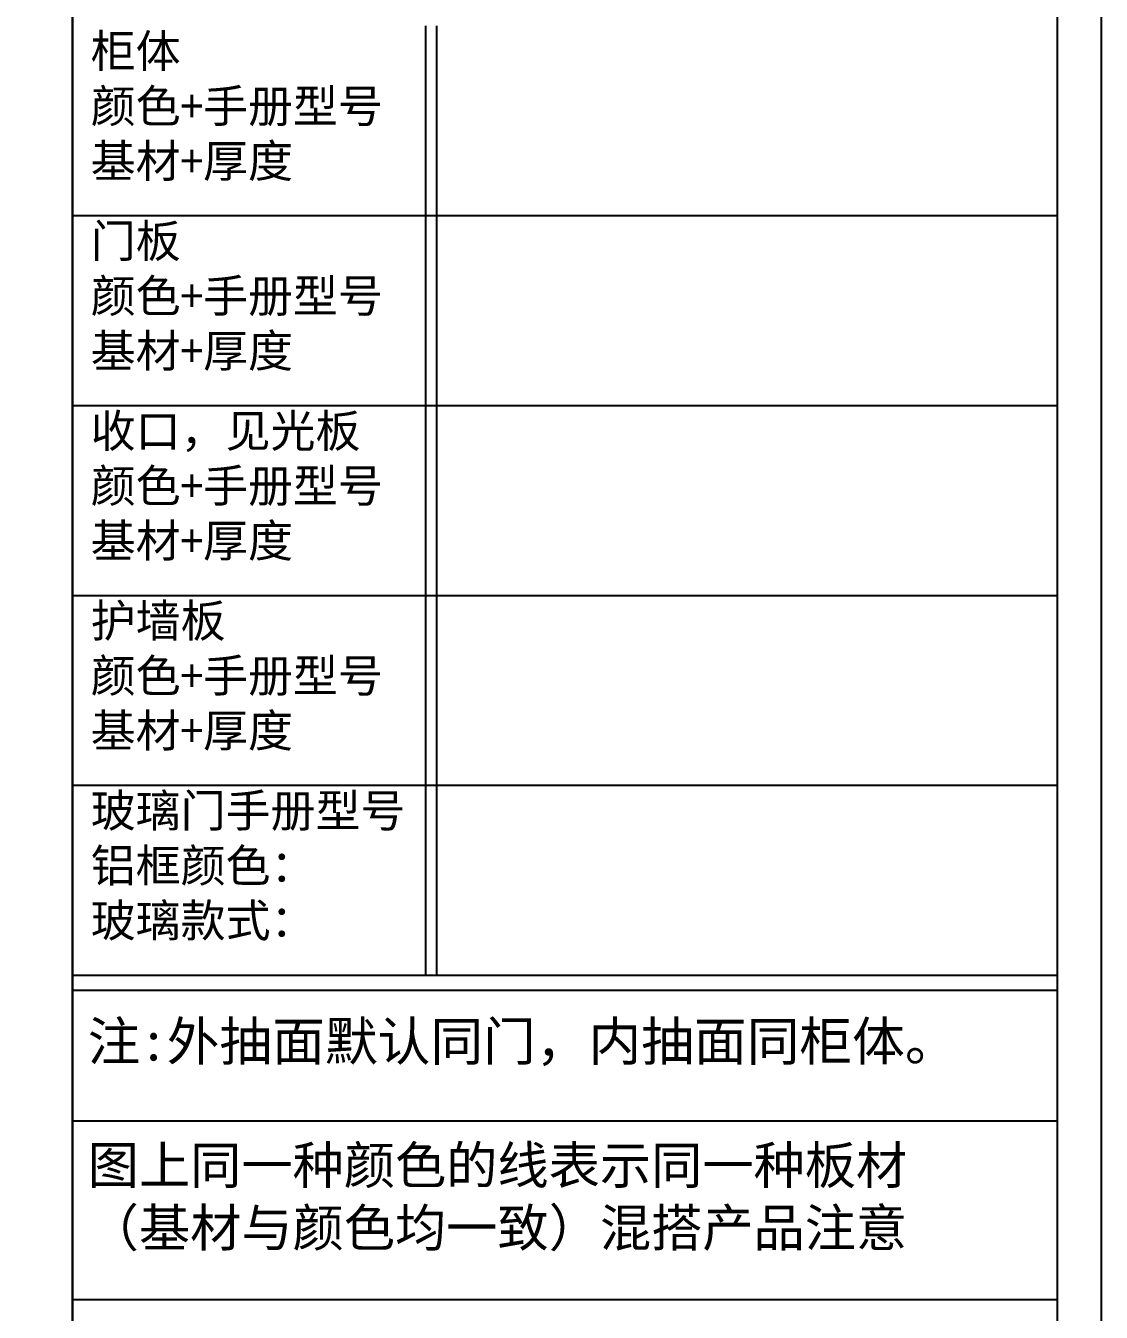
# Model space of a CAD drawing. Header units: millimetres. Extents: x 4862 to 20554, y 7569 to 11262.
# Drawn here: x 6420.5 to 6509.7, y 10015 to 10121.7 of the extents above; entities that cross this region are included whole.
import ezdxf

# ---------------------------------------------------------------- set-up
doc = ezdxf.new("R2010")
doc.units = ezdxf.units.MM
doc.styles.add('宋体', font='SimSun.ttf')

# ---------------------------------------------------------------- blocks, each defined once
blk = doc.blocks.new('A$C398a0407')
for p, q in [((8134, 64), (8134, 6784)), ((8647.7, 5632.1), (8647.7, 4249.2)), ((8664.1, 5632.1), (8664.1, 4249.2)), ((8134, 5355.5), (9568, 5355.5)), ((8134, 5078.9), (9568, 5078.9)), ((8134, 4802.3), (9568, 4802.3)), ((8134, 4802.3), (9568, 4802.3)), ((8134, 4525.8), (9568, 4525.8)), ((8134, 4249.2), (9568, 4249.2)), ((8134, 4227.4), (9568, 4227.4)), ((8134, 4037), (9568, 4037)), ((8134, 3776.6), (9568, 3776.6))]:
    blk.add_line(p, q)
for points in [[(9632, 0), (0, 0), (0, 6848), (9632, 6848)], [(9568, 64), (64, 64), (64, 6784), (9568, 6784)]]:
    blk.add_lwpolyline(points, close=True)
at = {"color": 8, "char_height": 48, "attachment_point": 1, "style": '宋体'}
for s, insert in [('柜体\\P颜色+手册型号\\P基材+厚度', (8160.3, 5619.1)), ('门板\\P颜色+手册型号\\P基材+厚度', (8160.3, 5342.6)), ('收口，见光板\\P颜色+手册型号\\P基材+厚度', (8160.3, 5066)), ('护墙板\\P颜色+手册型号\\P基材+厚度', (8160.3, 4789.4)), ('玻璃门手册型号\\P铝框颜色：\\P玻璃款式：', (8160.3, 4512.8))]:
    blk.add_mtext_dynamic_manual_height_columns(s, width=575.66, gutter_width=12.1, heights=[0], dxfattribs=dict(at, insert=insert))
at = {"insert": (8155.9, 4181), "char_height": 56.296, "attachment_point": 1, "style": '宋体'}
blk.add_mtext_dynamic_manual_height_columns('注:外抽面默认同门，内抽面同柜体。', width=1290.05, gutter_width=10.1, heights=[0], dxfattribs=at)
at = {"color": 1, "insert": (8155.9, 3999.7), "char_height": 54.688, "attachment_point": 1, "style": '宋体'}
blk.add_mtext_dynamic_manual_height_columns('图上同一种颜色的线表示同一种板材\\P（基材与颜色均一致）混搭产品注意', width=1290.05, gutter_width=10.1, heights=[0], dxfattribs=at)
blk = doc.blocks.new('A$Caecb7373')
at = {"color": 1}
blk.add_lwpolyline([(0, 821.76), (1155.84, 821.76), (1155.84, 0), (0, 0)], close=True, dxfattribs=at)

msp = doc.modelspace()

# ---------------------------------------------------------------- linework, layer by layer
msp.add_lwpolyline([(6424.394, 9823.577), (5986.233, 9823.577), (5986.233, 10173.838), (6424.394, 10173.838)], close=True)

# ---------------------------------------------------------------- block references
at = {"xscale": 0.05697241813319785, "yscale": 0.05697241813319785, "zscale": 0.05697241813319785}
msp.add_blockref('A$C398a0407', (5960.981, 9800.845), dxfattribs=at)
at = {"color": 1, "xscale": 0.4747701511099772, "yscale": 0.4747701511099772, "zscale": 0.4747701511099772}
msp.add_blockref('A$Caecb7373', (5960.981, 9800.845), dxfattribs=at)

doc.saveas('drawing.dxf')
